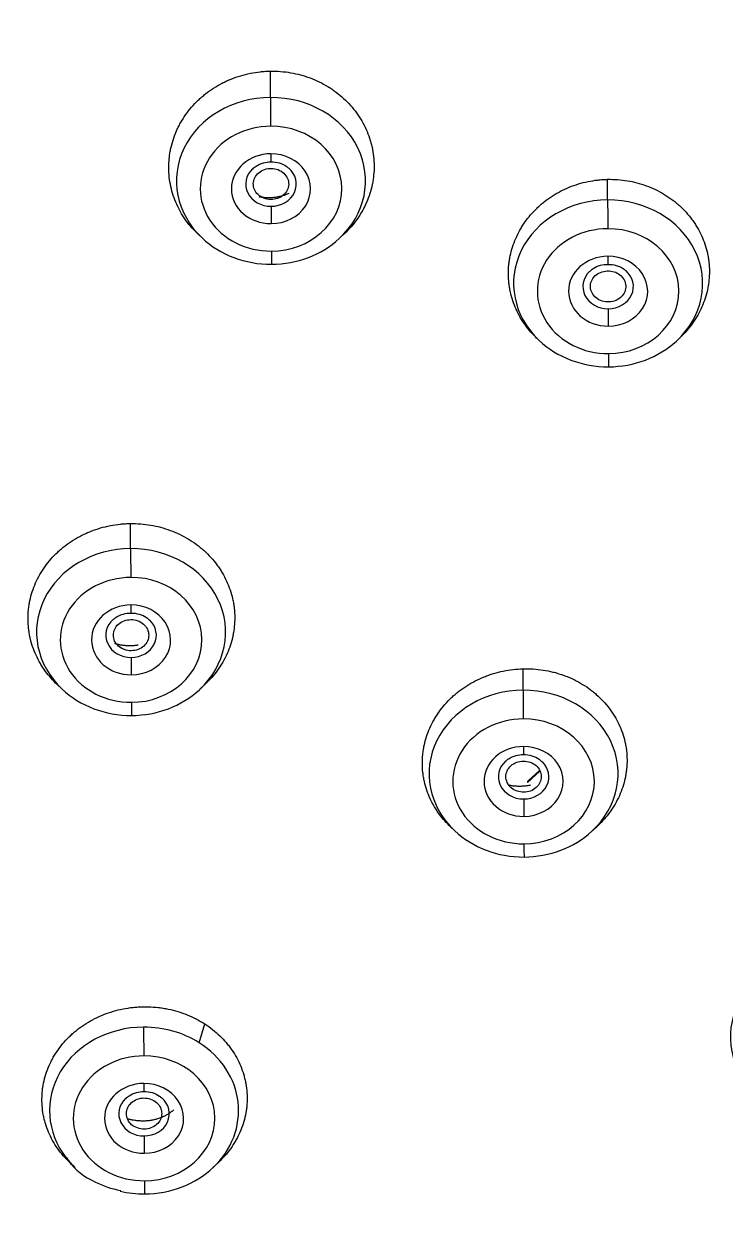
# Model space of a CAD drawing. Header units: millimetres. Extents: x 2433 to 4809, y -10272 to -6912.
# Drawn here: x 3244.32 to 3258.18, y -8385.08 to -8361.42 of the extents above; entities that cross this region are included whole.
import ezdxf

# ---------------------------------------------------------------- set-up
doc = ezdxf.new("R2010")
doc.units = ezdxf.units.MM
doc.layers.add('DIM', color=3, linetype='Continuous', lineweight=13)
doc.styles.add('ARIAL', font='arial.ttf')
doc.dimstyles.get("Standard").update_dxf_attribs({"dimtxt": 15, "dimasz": 15, "dimexe": 0.18, "dimexo": 0.0625, "dimgap": 4, "dimtad": 0, "dimtih": 1, "dimtoh": 1, "dimdec": 1, "dimdsep": 46, "dimtxsty": 'ARIAL', "dimcen": 0, "dimclrd": 3, "dimclre": 3, "dimclrt": 3, "dimadec": 0, "dimazin": 0, "dimtfac": 1, "dimtdec": 1, "dimtofl": 0, "dimtmove": 0, "dimatfit": 3, "dimfxl": 1, "dimtolj": 1, "dimtzin": 0, "dimarcsym": 0})

# ---------------------------------------------------------------- blocks, each defined once
blk = doc.blocks.new('*D43')
at = {"layer": 'Defpoints', "color": 0, "transparency": 16777216}
for p in [(3193.999, -7897.186), (3599.118, -9941.356), (3679.627, -9941.356)]:
    blk.add_point(p, dxfattribs=at)
at = {"layer": 'DIM', "color": 3, "lineweight": -2, "transparency": 16777216}
for p, q in [((3194.062, -7897.186), (3679.807, -7897.186)), ((3679.627, -7915.186), (3679.627, -8902.472)), ((3679.627, -9923.356), (3679.627, -8936.071)), ((3599.18, -9941.356), (3679.807, -9941.356))]:
    blk.add_line(p, q, dxfattribs=at)
at = {"layer": 'DIM', "color": 3, "transparency": 16777216}
for points in [[(3676.627, -7915.186), (3682.627, -7915.186), (3679.627, -7897.186)], [(3676.627, -9923.356), (3682.627, -9923.356), (3679.627, -9941.356)]]:
    blk.add_solid(points, dxfattribs=at)
at = {"layer": 'DIM', "color": 3, "transparency": 16777216, "insert": (3679.627, -8919.271), "char_height": 18, "attachment_point": 5, "style": 'ARIAL'}
blk.add_mtext('\\A1;(2280)', dxfattribs=at)

msp = doc.modelspace()

# ---------------------------------------------------------------- linework, layer by layer
at = {"linetype": 'Continuous', "lineweight": 13}
for p, q in [((3249.203, -8362.873), (3249.202, -8362.352)), ((3255.872, -8364.902), (3255.871, -8364.493)), ((3246.435, -8371.805), (3246.433, -8371.307)), ((3254.2, -8374.606), (3254.199, -8374.182)), ((3254.532, -8376.211), (3254.285, -8376.432)), ((3247.792, -8381.587), (3247.901, -8381.212))]:
    msp.add_line(p, q, dxfattribs=at)
at = {"linetype": 'Continuous', "lineweight": 18}
for p, q in [((3247.775, -8365.585), (3247.849, -8365.654)), ((3250.575, -8365.654), (3250.659, -8365.575)), ((3254.475, -8367.642), (3254.518, -8367.683)), ((3257.244, -8367.683), (3257.305, -8367.625)), ((3244.984, -8374.494), (3245.081, -8374.585)), ((3247.807, -8374.585), (3247.911, -8374.488)), ((3254.526, -8376.194), (3254.299, -8376.397)), ((3255.572, -8377.387), (3255.676, -8377.289)), ((3252.766, -8377.312), (3252.846, -8377.387)), ((3245.242, -8383.967), (3245.338, -8384.057)), ((3248.064, -8384.057), (3248.172, -8383.955))]:
    msp.add_line(p, q, dxfattribs=at)
at = {"linetype": 'Continuous', "lineweight": 13}
for centre, major_axis, ratio, start_param, end_param in [((3249.212, -8364.524), (-1.87, 0), 0.882948, 4.717224, 7.037094), ((3249.212, -8364.524), (-1.87, 0), 0.882948, 2.377964, 4.717224), ((3249.205, -8363.208), (0.002, -0.5), 0.00227, 3.979346, 5.201076), ((3249.212, -8364.678), (1.4, 0), 0.882948, 1.575631, 4.717224), ((3249.212, -8364.678), (1.4, 0), 0.882948, 4.717224, 7.858816), ((3249.212, -8364.679), (-0.783, 0), 0.882948, 4.717224, 7.858816), ((3249.212, -8364.679), (-0.783, 0), 0.882948, 1.575631, 4.717224), ((3249.208, -8363.847), (0.001, -0.3), 0.00227, 5.201076, 6.276176), ((3255.881, -8366.553), (-1.87, 0), 0.882948, 4.717224, 7.037094), ((3255.881, -8366.553), (-1.87, 0), 0.882948, 2.377964, 4.717224), ((3255.874, -8365.236), (0.002, -0.5), 0.00227, 3.979346, 5.201076), ((3249.216, -8365.229), (-0.001, 0.3), 0.00227, 0.828524, 2.059484), ((3255.881, -8366.707), (1.4, 0), 0.882948, 1.575631, 4.717224), ((3255.881, -8366.707), (1.4, 0), 0.882948, 4.717224, 7.858816), ((3249.219, -8365.68), (-0.002, 0.5), 0.00227, 2.059484, 3.281214), ((3255.881, -8366.708), (-0.783, 0), 0.882948, 4.717224, 7.858816), ((3255.881, -8366.708), (-0.783, 0), 0.882948, 1.575631, 4.717224), ((3255.877, -8365.876), (0.001, -0.3), 0.00227, 5.201076, 6.276176), ((3255.885, -8367.258), (-0.001, 0.3), 0.00227, 0.828524, 2.059484), ((3255.888, -8367.708), (-0.002, 0.5), 0.00227, 2.059484, 3.281214), ((3246.444, -8373.455), (-1.87, 0), 0.882948, 4.717224, 7.037094), ((3246.444, -8373.455), (-1.87, 0), 0.882948, 2.377964, 4.717224), ((3246.437, -8372.139), (0.002, -0.5), 0.00227, 3.979346, 5.201076), ((3246.444, -8373.61), (1.4, 0), 0.882948, 1.575631, 4.717224), ((3246.444, -8373.61), (1.4, 0), 0.882948, 4.717224, 7.858816), ((3246.444, -8373.61), (-0.783, 0), 0.882948, 4.717224, 7.858816), ((3246.444, -8373.61), (-0.783, 0), 0.882948, 1.575631, 4.717224), ((3246.44, -8372.778), (0.001, -0.3), 0.00227, 5.201076, 6.276176), ((3246.447, -8374.161), (-0.001, 0.3), 0.00227, 0.828524, 2.059484), ((3254.209, -8376.257), (-1.87, 0), 0.882948, 4.717224, 7.037094), ((3254.209, -8376.257), (-1.87, 0), 0.882948, 2.377964, 4.717224), ((3254.203, -8374.94), (0.002, -0.5), 0.00227, 3.979346, 5.201076), ((3246.45, -8374.611), (-0.002, 0.5), 0.00227, 2.059484, 3.281214), ((3254.209, -8376.411), (1.4, 0), 0.882948, 4.717224, 7.858816), ((3254.209, -8376.411), (1.4, 0), 0.882948, 1.575631, 4.717224), ((3254.209, -8376.412), (-0.783, 0), 0.882948, 4.717224, 7.858816), ((3254.209, -8376.412), (-0.783, 0), 0.882948, 1.575631, 4.717224), ((3254.205, -8375.58), (0.001, -0.3), 0.00227, 5.201076, 6.276176), ((3254.498, -8376.621), (-0.2, 0.224), 0.333568, 6.283165, 6.62376), ((3254.213, -8376.963), (-0.001, 0.3), 0.00227, 0.828524, 2.059484), ((3254.216, -8377.413), (-0.002, 0.5), 0.00227, 2.059484, 3.281214), ((3260.17, -8381.469), (-1.87, 0), 0.882948, 4.717224, 7.037094), ((3246.701, -8382.927), (-1.87, 0), 0.882948, 4.717224, 6.8872), ((3246.701, -8382.927), (-1.87, 0), 0.882948, 4.088905, 4.717224), ((3246.694, -8381.61), (0.002, -0.5), 0.00227, 3.979346, 5.201076), ((3246.701, -8382.927), (-1.87, 0), 0.882948, 2.393545, 4.088905), ((3246.701, -8383.081), (1.4, 0), 0.882948, 1.575631, 4.717224), ((3246.701, -8383.081), (1.4, 0), 0.882948, 4.717224, 7.858816), ((3246.701, -8383.082), (-0.783, 0), 0.882948, 4.717224, 7.858816), ((3246.701, -8383.082), (-0.783, 0), 0.882948, 1.575631, 4.717224), ((3246.697, -8382.25), (0.001, -0.3), 0.00227, 5.201076, 6.276176), ((3246.704, -8383.632), (-0.001, 0.3), 0.00227, 0.828524, 2.059484), ((3246.707, -8384.083), (-0.002, 0.5), 0.00227, 2.059484, 3.281214)]:
    msp.add_ellipse(centre, major_axis=major_axis, ratio=ratio, start_param=start_param, end_param=end_param, dxfattribs=at)
at = {"linetype": 'Continuous', "lineweight": 18}
for centre, major_axis, start_param, end_param in [((3249.212, -8364.585), (-0.5, 0), 5.53772, 7.858816), ((3249.212, -8364.585), (-0.5, 0), 1.575631, 3.936194), ((3249.212, -8364.524), (-1.87, 0), 0.753908, 1.575631), ((3249.212, -8364.524), (-1.87, 0), 1.575631, 2.377964), ((3255.881, -8366.614), (-0.5, 0), 5.53772, 7.858816), ((3255.881, -8366.614), (-0.5, 0), 1.575631, 3.936194), ((3255.881, -8366.553), (-1.87, 0), 0.753908, 1.575631), ((3255.881, -8366.553), (-1.87, 0), 1.575631, 2.377964), ((3246.444, -8373.516), (0.5, 0), 2.349395, 4.717224), ((3246.444, -8373.516), (0.5, 0), 4.717224, 7.03081), ((3246.444, -8373.455), (-1.87, 0), 0.753908, 1.575631), ((3246.444, -8373.455), (-1.87, 0), 1.575631, 2.377964), ((3254.209, -8376.318), (0.5, 0), 2.349395, 4.717224), ((3254.209, -8376.318), (0.5, 0), 4.717224, 7.03081), ((3254.209, -8376.257), (-1.87, 0), 0.753908, 1.575631), ((3254.209, -8376.257), (-1.87, 0), 1.575631, 2.377964), ((3246.701, -8382.988), (-0.5, 0), 5.53772, 7.858816), ((3246.701, -8382.988), (-0.5, 0), 1.575631, 3.936194), ((3246.701, -8382.927), (-1.87, 0), 0.604015, 0.753947), ((3246.701, -8382.927), (-1.87, 0), 1.575631, 2.393544), ((3246.701, -8382.927), (-1.87, 0), 1.315959, 1.575631)]:
    msp.add_ellipse(centre, major_axis=major_axis, ratio=0.882948, start_param=start_param, end_param=end_param, dxfattribs=at)
for points, knots in [([(3247.775, -8365.584), (3247.686, -8365.501), (3247.605, -8365.41), (3247.516, -8365.286), (3247.498, -8365.26), (3247.464, -8365.207), (3247.447, -8365.18), (3247.4, -8365.098), (3247.372, -8365.043), (3247.295, -8364.873), (3247.257, -8364.756), (3247.217, -8364.573), (3247.207, -8364.512), (3247.194, -8364.39), (3247.187, -8364.267), (3247.192, -8364.145), (3247.202, -8364.052), (3247.205, -8364.021), (3247.215, -8363.96), (3247.22, -8363.929), (3247.252, -8363.777), (3247.289, -8363.66), (3247.351, -8363.517), (3247.364, -8363.488), (3247.392, -8363.432), (3247.407, -8363.404), (3247.454, -8363.321), (3247.487, -8363.268), (3247.596, -8363.113), (3247.678, -8363.016), (3247.795, -8362.905), (3247.819, -8362.883), (3247.868, -8362.841), (3247.893, -8362.82), (3247.969, -8362.76), (3248.075, -8362.685), (3248.187, -8362.62), (3248.275, -8362.575), (3248.304, -8362.56), (3248.364, -8362.533), (3248.394, -8362.52), (3248.548, -8362.458), (3248.675, -8362.42), (3248.869, -8362.381), (3248.935, -8362.371), (3249.034, -8362.36), (3249.068, -8362.357), (3249.135, -8362.353), (3249.168, -8362.352), (3249.202, -8362.352)], [0, 0, 0, 0, 0.080325, 0.080325, 0.101227, 0.101227, 0.122129, 0.122129, 0.163932, 0.163932, 0.247539, 0.247539, 0.289342, 0.289342, 0.331146, 0.372949, 0.372949, 0.393851, 0.393851, 0.414752, 0.414752, 0.498359, 0.498359, 0.519261, 0.519261, 0.540163, 0.540163, 0.581966, 0.581966, 0.665573, 0.665573, 0.686475, 0.686475, 0.707376, 0.707376, 0.74918, 0.790983, 0.790983, 0.811885, 0.811885, 0.832786, 0.832786, 0.916393, 0.916393, 0.958197, 0.958197, 0.979098, 0.979098, 1, 1, 1, 1]), ([(3249.202, -8362.352), (3249.337, -8362.35), (3249.47, -8362.36), (3249.666, -8362.394), (3249.731, -8362.408), (3249.811, -8362.43), (3249.827, -8362.435), (3249.859, -8362.444), (3249.875, -8362.449), (3249.923, -8362.464), (3249.954, -8362.475), (3250.109, -8362.533), (3250.227, -8362.59), (3250.366, -8362.675), (3250.393, -8362.693), (3250.448, -8362.73), (3250.474, -8362.749), (3250.552, -8362.808), (3250.602, -8362.849), (3250.744, -8362.979), (3250.829, -8363.074), (3250.922, -8363.203), (3250.94, -8363.23), (3250.975, -8363.283), (3250.992, -8363.31), (3251.039, -8363.391), (3251.096, -8363.503), (3251.142, -8363.619), (3251.171, -8363.707), (3251.18, -8363.737), (3251.192, -8363.783), (3251.196, -8363.798), (3251.204, -8363.828), (3251.207, -8363.843), (3251.237, -8363.98), (3251.251, -8364.103), (3251.252, -8364.288), (3251.249, -8364.35), (3251.24, -8364.444), (3251.236, -8364.475), (3251.226, -8364.536), (3251.221, -8364.567), (3251.189, -8364.718), (3251.151, -8364.837), (3251.088, -8364.981), (3251.075, -8365.009), (3251.047, -8365.066), (3251.032, -8365.094), (3250.985, -8365.177), (3250.917, -8365.283), (3250.839, -8365.383), (3250.755, -8365.48), (3250.711, -8365.526), (3250.662, -8365.572), (3250.661, -8365.573), (3250.659, -8365.575)], [0, 0, 0, 0, 0.08324, 0.08324, 0.12486, 0.12486, 0.135264, 0.135264, 0.145669, 0.145669, 0.166479, 0.166479, 0.249719, 0.249719, 0.270529, 0.270529, 0.291339, 0.291339, 0.332959, 0.332959, 0.416198, 0.416198, 0.437008, 0.437008, 0.457818, 0.457818, 0.499438, 0.541058, 0.541058, 0.561868, 0.561868, 0.572273, 0.572273, 0.582678, 0.582678, 0.665918, 0.665918, 0.707537, 0.707537, 0.728347, 0.728347, 0.749157, 0.749157, 0.832397, 0.832397, 0.853207, 0.853207, 0.874017, 0.874017, 0.915637, 0.957256, 0.957256, 0.998876, 0.998876, 1, 1, 1, 1]), ([(3248.85, -8364.289), (3248.869, -8364.267), (3248.926, -8364.215), (3249.055, -8364.161), (3249.158, -8364.147), (3249.21, -8364.147)], [0, 0, 0, 0, 0.24821, 0.643629, 1, 1, 1, 1]), ([(3249.21, -8364.147), (3249.267, -8364.147), (3249.375, -8364.163), (3249.5, -8364.215), (3249.547, -8364.261), (3249.56, -8364.275)], [0, 0, 0, 0, 0.410705, 0.836907, 1, 1, 1, 1]), ([(3254.474, -8367.642), (3254.389, -8367.562), (3254.313, -8367.475), (3254.227, -8367.357), (3254.209, -8367.332), (3254.184, -8367.293), (3254.176, -8367.28), (3254.16, -8367.254), (3254.12, -8367.188), (3254.086, -8367.121), (3254.012, -8366.956), (3253.974, -8366.842), (3253.942, -8366.694), (3253.936, -8366.665), (3253.926, -8366.605), (3253.922, -8366.576), (3253.912, -8366.486), (3253.906, -8366.367), (3253.911, -8366.248), (3253.92, -8366.158), (3253.924, -8366.128), (3253.933, -8366.068), (3253.938, -8366.038), (3253.969, -8365.89), (3254.006, -8365.775), (3254.078, -8365.608), (3254.105, -8365.553), (3254.151, -8365.473), (3254.166, -8365.446), (3254.199, -8365.394), (3254.216, -8365.368), (3254.305, -8365.242), (3254.385, -8365.148), (3254.499, -8365.039), (3254.522, -8365.018), (3254.57, -8364.976), (3254.594, -8364.956), (3254.669, -8364.897), (3254.772, -8364.824), (3254.882, -8364.76), (3254.995, -8364.701), (3255.053, -8364.674), (3255.234, -8364.6), (3255.357, -8364.563), (3255.547, -8364.524), (3255.611, -8364.514), (3255.708, -8364.503), (3255.74, -8364.5), (3255.806, -8364.496), (3255.838, -8364.494), (3255.871, -8364.493)], [0, 0, 0, 0, 0.078939, 0.078939, 0.099872, 0.099872, 0.110339, 0.110339, 0.120805, 0.162672, 0.162672, 0.246405, 0.246405, 0.267338, 0.267338, 0.288271, 0.288271, 0.330137, 0.372004, 0.372004, 0.392937, 0.392937, 0.41387, 0.41387, 0.497603, 0.497603, 0.53947, 0.53947, 0.560403, 0.560403, 0.581336, 0.581336, 0.665069, 0.665069, 0.686002, 0.686002, 0.706935, 0.706935, 0.748802, 0.790668, 0.790668, 0.832534, 0.832534, 0.916267, 0.916267, 0.958134, 0.958134, 0.979067, 0.979067, 1, 1, 1, 1]), ([(3255.871, -8364.493), (3256.004, -8364.491), (3256.134, -8364.5), (3256.389, -8364.542), (3256.514, -8364.575), (3256.698, -8364.642), (3256.758, -8364.667), (3256.874, -8364.723), (3256.986, -8364.783), (3257.092, -8364.854), (3257.169, -8364.91), (3257.194, -8364.93), (3257.243, -8364.97), (3257.267, -8364.991), (3257.384, -8365.097), (3257.467, -8365.189), (3257.559, -8365.314), (3257.577, -8365.339), (3257.611, -8365.391), (3257.628, -8365.417), (3257.675, -8365.497), (3257.703, -8365.552), (3257.779, -8365.718), (3257.817, -8365.832), (3257.851, -8365.981), (3257.856, -8366.011), (3257.866, -8366.071), (3257.871, -8366.101), (3257.881, -8366.191), (3257.888, -8366.311), (3257.882, -8366.432), (3257.873, -8366.522), (3257.869, -8366.552), (3257.86, -8366.612), (3257.854, -8366.643), (3257.823, -8366.792), (3257.786, -8366.907), (3257.712, -8367.075), (3257.684, -8367.13), (3257.646, -8367.198), (3257.638, -8367.211), (3257.622, -8367.238), (3257.597, -8367.278), (3257.571, -8367.316), (3257.481, -8367.443), (3257.399, -8367.537), (3257.306, -8367.625), (3257.305, -8367.625), (3257.305, -8367.626)], [0, 0, 0, 0, 0.083293, 0.083293, 0.166587, 0.166587, 0.208234, 0.208234, 0.24988, 0.291527, 0.291527, 0.31235, 0.31235, 0.333174, 0.333174, 0.416467, 0.416467, 0.43729, 0.43729, 0.458114, 0.458114, 0.499761, 0.499761, 0.583054, 0.583054, 0.603877, 0.603877, 0.624701, 0.624701, 0.666347, 0.707994, 0.707994, 0.728817, 0.728817, 0.749641, 0.749641, 0.832934, 0.832934, 0.874581, 0.874581, 0.884993, 0.884993, 0.895404, 0.916228, 0.916228, 0.999521, 0.999521, 1, 1, 1, 1]), ([(3249.562, -8364.775), (3249.556, -8364.778), (3249.54, -8364.784), (3249.515, -8364.795), (3249.486, -8364.805), (3249.456, -8364.815), (3249.426, -8364.824), (3249.396, -8364.832), (3249.365, -8364.839), (3249.335, -8364.845), (3249.305, -8364.85), (3249.274, -8364.854), (3249.244, -8364.857), (3249.214, -8364.859), (3249.184, -8364.86), (3249.154, -8364.86), (3249.124, -8364.859), (3249.094, -8364.857), (3249.064, -8364.854), (3249.035, -8364.851), (3249.005, -8364.846), (3248.986, -8364.843), (3248.976, -8364.841)], [0, 0, 0, 0, 0.033549, 0.086143, 0.138681, 0.191118, 0.243407, 0.295498, 0.347338, 0.398878, 0.450065, 0.500898, 0.551425, 0.601696, 0.651761, 0.701664, 0.75145, 0.801162, 0.850837, 0.900513, 0.950224, 1, 1, 1, 1]), ([(3255.519, -8366.318), (3255.538, -8366.295), (3255.595, -8366.244), (3255.724, -8366.19), (3255.827, -8366.176), (3255.879, -8366.176)], [0, 0, 0, 0, 0.24821, 0.643629, 1, 1, 1, 1]), ([(3255.879, -8366.176), (3255.936, -8366.176), (3256.044, -8366.191), (3256.169, -8366.244), (3256.217, -8366.29), (3256.229, -8366.304)], [0, 0, 0, 0, 0.410705, 0.836907, 1, 1, 1, 1]), ([(3244.983, -8374.494), (3244.898, -8374.414), (3244.822, -8374.328), (3244.735, -8374.211), (3244.717, -8374.185), (3244.682, -8374.132), (3244.665, -8374.105), (3244.618, -8374.024), (3244.589, -8373.969), (3244.512, -8373.801), (3244.473, -8373.685), (3244.443, -8373.549), (3244.439, -8373.534), (3244.434, -8373.504), (3244.425, -8373.458), (3244.419, -8373.413), (3244.409, -8373.322), (3244.402, -8373.2), (3244.407, -8373.078), (3244.417, -8372.987), (3244.421, -8372.956), (3244.43, -8372.895), (3244.436, -8372.865), (3244.467, -8372.714), (3244.505, -8372.597), (3244.58, -8372.427), (3244.608, -8372.372), (3244.671, -8372.262), (3244.705, -8372.209), (3244.815, -8372.056), (3244.898, -8371.96), (3245.016, -8371.851), (3245.04, -8371.829), (3245.09, -8371.787), (3245.115, -8371.767), (3245.192, -8371.707), (3245.298, -8371.633), (3245.412, -8371.569), (3245.5, -8371.525), (3245.529, -8371.511), (3245.59, -8371.484), (3245.621, -8371.471), (3245.776, -8371.41), (3245.903, -8371.373), (3246.099, -8371.335), (3246.165, -8371.325), (3246.265, -8371.315), (3246.298, -8371.312), (3246.366, -8371.308), (3246.4, -8371.307), (3246.433, -8371.307)], [0, 0, 0, 0, 0.07662, 0.07662, 0.097606, 0.097606, 0.118592, 0.118592, 0.160563, 0.160563, 0.244507, 0.244507, 0.255, 0.255, 0.265493, 0.286479, 0.286479, 0.328451, 0.370423, 0.370423, 0.391408, 0.391408, 0.412394, 0.412394, 0.496338, 0.496338, 0.53831, 0.53831, 0.580282, 0.580282, 0.664225, 0.664225, 0.685211, 0.685211, 0.706197, 0.706197, 0.748169, 0.790141, 0.790141, 0.811127, 0.811127, 0.832113, 0.832113, 0.916056, 0.916056, 0.958028, 0.958028, 0.979014, 0.979014, 1, 1, 1, 1]), ([(3246.433, -8371.307), (3246.569, -8371.305), (3246.702, -8371.316), (3246.964, -8371.361), (3247.092, -8371.395), (3247.343, -8371.488), (3247.462, -8371.545), (3247.629, -8371.645), (3247.683, -8371.681), (3247.762, -8371.739), (3247.788, -8371.759), (3247.838, -8371.8), (3247.863, -8371.821), (3247.982, -8371.929), (3248.068, -8372.023), (3248.161, -8372.15), (3248.18, -8372.176), (3248.215, -8372.228), (3248.232, -8372.255), (3248.28, -8372.337), (3248.309, -8372.392), (3248.386, -8372.561), (3248.426, -8372.678), (3248.46, -8372.829), (3248.466, -8372.859), (3248.476, -8372.92), (3248.48, -8372.951), (3248.491, -8373.042), (3248.498, -8373.164), (3248.492, -8373.286), (3248.483, -8373.378), (3248.479, -8373.409), (3248.47, -8373.47), (3248.464, -8373.5), (3248.432, -8373.652), (3248.394, -8373.769), (3248.318, -8373.939), (3248.29, -8373.995), (3248.251, -8374.064), (3248.242, -8374.077), (3248.226, -8374.104), (3248.201, -8374.144), (3248.174, -8374.184), (3248.084, -8374.309), (3248.002, -8374.402), (3247.911, -8374.488)], [0, 0, 0, 0, 0.083521, 0.083521, 0.167043, 0.167043, 0.250564, 0.250564, 0.292324, 0.292324, 0.313205, 0.313205, 0.334085, 0.334085, 0.417606, 0.417606, 0.438487, 0.438487, 0.459367, 0.459367, 0.501128, 0.501128, 0.584649, 0.584649, 0.605529, 0.605529, 0.626409, 0.626409, 0.66817, 0.709931, 0.709931, 0.730811, 0.730811, 0.751691, 0.751691, 0.835213, 0.835213, 0.876973, 0.876973, 0.887413, 0.887413, 0.897854, 0.918734, 0.918734, 1, 1, 1, 1]), ([(3246.096, -8373.208), (3246.111, -8373.19), (3246.163, -8373.143), (3246.287, -8373.093), (3246.389, -8373.079), (3246.441, -8373.078)], [0, 0, 0, 0, 0.206446, 0.623832, 1, 1, 1, 1]), ([(3246.441, -8373.078), (3246.499, -8373.079), (3246.607, -8373.094), (3246.737, -8373.151), (3246.789, -8373.201), (3246.805, -8373.22)], [0, 0, 0, 0, 0.388964, 0.792604, 1, 1, 1, 1]), ([(3246.583, -8373.714), (3246.572, -8373.716), (3246.549, -8373.719), (3246.516, -8373.723), (3246.483, -8373.726), (3246.45, -8373.728), (3246.418, -8373.728), (3246.386, -8373.728), (3246.355, -8373.727), (3246.324, -8373.724), (3246.294, -8373.721), (3246.265, -8373.717), (3246.236, -8373.712), (3246.207, -8373.706), (3246.18, -8373.7), (3246.152, -8373.692), (3246.134, -8373.687), (3246.125, -8373.684)], [0, 0, 0, 0, 0.072593, 0.145518, 0.217413, 0.288213, 0.357855, 0.426297, 0.493595, 0.559838, 0.625107, 0.689477, 0.753015, 0.815785, 0.87784, 0.939231, 1, 1, 1, 1]), ([(3252.766, -8377.311), (3252.686, -8377.236), (3252.613, -8377.155), (3252.53, -8377.043), (3252.513, -8377.018), (3252.479, -8376.967), (3252.462, -8376.941), (3252.415, -8376.862), (3252.387, -8376.809), (3252.311, -8376.645), (3252.273, -8376.531), (3252.24, -8376.384), (3252.234, -8376.354), (3252.224, -8376.295), (3252.22, -8376.265), (3252.21, -8376.176), (3252.203, -8376.057), (3252.209, -8375.938), (3252.218, -8375.849), (3252.222, -8375.819), (3252.231, -8375.759), (3252.236, -8375.729), (3252.268, -8375.581), (3252.305, -8375.467), (3252.379, -8375.3), (3252.406, -8375.245), (3252.445, -8375.178), (3252.453, -8375.165), (3252.469, -8375.138), (3252.493, -8375.098), (3252.519, -8375.06), (3252.609, -8374.934), (3252.691, -8374.84), (3252.806, -8374.731), (3252.83, -8374.71), (3252.879, -8374.669), (3252.904, -8374.648), (3252.979, -8374.589), (3253.032, -8374.553), (3253.194, -8374.449), (3253.309, -8374.39), (3253.461, -8374.329), (3253.492, -8374.317), (3253.554, -8374.295), (3253.585, -8374.285), (3253.679, -8374.257), (3253.806, -8374.225), (3253.935, -8374.204), (3254.066, -8374.188), (3254.133, -8374.184), (3254.199, -8374.182)], [0, 0, 0, 0, 0.074308, 0.074308, 0.095346, 0.095346, 0.116385, 0.116385, 0.158462, 0.158462, 0.242615, 0.242615, 0.263654, 0.263654, 0.284692, 0.284692, 0.326769, 0.368846, 0.368846, 0.389885, 0.389885, 0.410923, 0.410923, 0.495077, 0.495077, 0.537154, 0.537154, 0.547673, 0.547673, 0.558192, 0.579231, 0.579231, 0.663385, 0.663385, 0.684423, 0.684423, 0.705462, 0.705462, 0.747538, 0.747538, 0.831692, 0.831692, 0.852731, 0.852731, 0.873769, 0.873769, 0.915846, 0.957923, 0.957923, 1, 1, 1, 1]), ([(3254.199, -8374.182), (3254.334, -8374.178), (3254.467, -8374.187), (3254.662, -8374.217), (3254.726, -8374.23), (3254.822, -8374.254), (3254.854, -8374.263), (3254.917, -8374.282), (3254.949, -8374.292), (3255.105, -8374.347), (3255.223, -8374.401), (3255.39, -8374.498), (3255.444, -8374.533), (3255.51, -8374.579), (3255.523, -8374.589), (3255.548, -8374.608), (3255.561, -8374.618), (3255.599, -8374.648), (3255.623, -8374.669), (3255.743, -8374.773), (3255.828, -8374.865), (3255.922, -8374.989), (3255.94, -8375.014), (3255.975, -8375.066), (3255.992, -8375.092), (3256.04, -8375.172), (3256.069, -8375.226), (3256.147, -8375.391), (3256.187, -8375.506), (3256.22, -8375.655), (3256.226, -8375.685), (3256.237, -8375.745), (3256.241, -8375.775), (3256.251, -8375.865), (3256.258, -8375.985), (3256.253, -8376.106), (3256.243, -8376.196), (3256.239, -8376.227), (3256.23, -8376.287), (3256.224, -8376.317), (3256.192, -8376.467), (3256.154, -8376.583), (3256.078, -8376.751), (3256.05, -8376.806), (3255.987, -8376.915), (3255.952, -8376.968), (3255.845, -8377.115), (3255.765, -8377.206), (3255.676, -8377.289)], [0, 0, 0, 0, 0.083649, 0.083649, 0.125473, 0.125473, 0.146385, 0.146385, 0.167298, 0.167298, 0.250946, 0.250946, 0.292771, 0.292771, 0.303227, 0.303227, 0.313683, 0.313683, 0.334595, 0.334595, 0.418244, 0.418244, 0.439156, 0.439156, 0.460068, 0.460068, 0.501893, 0.501893, 0.585541, 0.585541, 0.606453, 0.606453, 0.627366, 0.627366, 0.66919, 0.711014, 0.711014, 0.731927, 0.731927, 0.752839, 0.752839, 0.836488, 0.836488, 0.878312, 0.878312, 0.920136, 0.920136, 1, 1, 1, 1]), ([(3253.861, -8376.01), (3253.877, -8375.992), (3253.929, -8375.945), (3254.053, -8375.895), (3254.155, -8375.881), (3254.207, -8375.88)], [0, 0, 0, 0, 0.206446, 0.623832, 1, 1, 1, 1]), ([(3254.207, -8375.88), (3254.264, -8375.881), (3254.373, -8375.896), (3254.503, -8375.952), (3254.555, -8376.003), (3254.571, -8376.022)], [0, 0, 0, 0, 0.388964, 0.792604, 1, 1, 1, 1]), ([(3254.345, -8376.486), (3254.334, -8376.489), (3254.311, -8376.493), (3254.275, -8376.499), (3254.239, -8376.504), (3254.202, -8376.508), (3254.166, -8376.51), (3254.129, -8376.51), (3254.093, -8376.51), (3254.058, -8376.508), (3254.022, -8376.505), (3253.988, -8376.5), (3253.954, -8376.495), (3253.925, -8376.489), (3253.908, -8376.485), (3253.901, -8376.484)], [0, 0, 0, 0, 0.076532, 0.159196, 0.24154, 0.323479, 0.404941, 0.485864, 0.566195, 0.645879, 0.724852, 0.803045, 0.880388, 0.956809, 1, 1, 1, 1]), ([(3245.239, -8383.964), (3245.236, -8383.962), (3245.234, -8383.959), (3245.186, -8383.914), (3245.143, -8383.869), (3245.082, -8383.798), (3245.063, -8383.774), (3245.025, -8383.725), (3245.006, -8383.7), (3244.917, -8383.573), (3244.859, -8383.466), (3244.788, -8383.299), (3244.768, -8383.242), (3244.742, -8383.155), (3244.734, -8383.126), (3244.719, -8383.067), (3244.713, -8383.037), (3244.686, -8382.89), (3244.677, -8382.771), (3244.683, -8382.621), (3244.684, -8382.591), (3244.69, -8382.531), (3244.693, -8382.501), (3244.707, -8382.412), (3244.718, -8382.353), (3244.764, -8382.178), (3244.806, -8382.065), (3244.868, -8381.941), (3244.876, -8381.927), (3244.89, -8381.9), (3244.913, -8381.859), (3244.937, -8381.82), (3244.986, -8381.742), (3245.058, -8381.641), (3245.141, -8381.547), (3245.207, -8381.479), (3245.23, -8381.457), (3245.276, -8381.413), (3245.3, -8381.392), (3245.422, -8381.289), (3245.528, -8381.216), (3245.697, -8381.12), (3245.755, -8381.091), (3245.876, -8381.037), (3245.937, -8381.013), (3246.124, -8380.949), (3246.252, -8380.917), (3246.417, -8380.892), (3246.45, -8380.888), (3246.517, -8380.881), (3246.55, -8380.878), (3246.65, -8380.872), (3246.783, -8380.87), (3246.915, -8380.879), (3247.014, -8380.89), (3247.047, -8380.895), (3247.113, -8380.905), (3247.146, -8380.912), (3247.309, -8380.945), (3247.434, -8380.984), (3247.615, -8381.057), (3247.674, -8381.084), (3247.761, -8381.129), (3247.79, -8381.145), (3247.846, -8381.178), (3247.874, -8381.195), (3247.901, -8381.212)], [0, 0, 0, 0, 0.001863, 0.001863, 0.035134, 0.035134, 0.05177, 0.05177, 0.068406, 0.068406, 0.134948, 0.134948, 0.168219, 0.168219, 0.184855, 0.184855, 0.201491, 0.201491, 0.268033, 0.268033, 0.284669, 0.284669, 0.301304, 0.301304, 0.334575, 0.334575, 0.401118, 0.401118, 0.409436, 0.409436, 0.417754, 0.434389, 0.434389, 0.46766, 0.500932, 0.500932, 0.517567, 0.517567, 0.534203, 0.534203, 0.600745, 0.600745, 0.634017, 0.634017, 0.667288, 0.667288, 0.73383, 0.73383, 0.750466, 0.750466, 0.767101, 0.767101, 0.800373, 0.833644, 0.833644, 0.850279, 0.850279, 0.866915, 0.866915, 0.933458, 0.933458, 0.966729, 0.966729, 0.983364, 0.983364, 1, 1, 1, 1]), ([(3247.901, -8381.212), (3248.009, -8381.282), (3248.108, -8381.361), (3248.242, -8381.49), (3248.285, -8381.535), (3248.345, -8381.605), (3248.364, -8381.629), (3248.402, -8381.678), (3248.42, -8381.703), (3248.508, -8381.831), (3248.566, -8381.937), (3248.635, -8382.104), (3248.655, -8382.16), (3248.68, -8382.247), (3248.688, -8382.276), (3248.702, -8382.335), (3248.708, -8382.364), (3248.735, -8382.511), (3248.743, -8382.629), (3248.737, -8382.778), (3248.736, -8382.808), (3248.73, -8382.868), (3248.726, -8382.898), (3248.713, -8382.987), (3248.701, -8383.046), (3248.656, -8383.219), (3248.613, -8383.332), (3248.544, -8383.469), (3248.53, -8383.496), (3248.499, -8383.549), (3248.483, -8383.576), (3248.433, -8383.653), (3248.362, -8383.753), (3248.28, -8383.847), (3248.215, -8383.913), (3248.194, -8383.934), (3248.172, -8383.955)], [0, 0, 0, 0, 0.114443, 0.114443, 0.171664, 0.171664, 0.200275, 0.200275, 0.228885, 0.228885, 0.343328, 0.343328, 0.400549, 0.400549, 0.42916, 0.42916, 0.457771, 0.457771, 0.572213, 0.572213, 0.600824, 0.600824, 0.629435, 0.629435, 0.686656, 0.686656, 0.801099, 0.801099, 0.829709, 0.829709, 0.85832, 0.85832, 0.915541, 0.972763, 0.972763, 1, 1, 1, 1]), ([(3246.338, -8382.692), (3246.358, -8382.67), (3246.414, -8382.618), (3246.544, -8382.564), (3246.646, -8382.551), (3246.698, -8382.55)], [0, 0, 0, 0, 0.24821, 0.643629, 1, 1, 1, 1]), ([(3246.698, -8382.55), (3246.756, -8382.551), (3246.864, -8382.566), (3246.988, -8382.619), (3247.036, -8382.665), (3247.048, -8382.679)], [0, 0, 0, 0, 0.410705, 0.836907, 1, 1, 1, 1]), ([(3247.289, -8382.914), (3247.28, -8382.922), (3247.262, -8382.937), (3247.233, -8382.959), (3247.205, -8382.979), (3247.178, -8382.996), (3247.152, -8383.012), (3247.128, -8383.025), (3247.105, -8383.037), (3247.084, -8383.048), (3247.064, -8383.056), (3247.046, -8383.064), (3247.031, -8383.07), (3247.017, -8383.076), (3246.996, -8383.083), (3246.968, -8383.092), (3246.932, -8383.103), (3246.895, -8383.111), (3246.857, -8383.119), (3246.82, -8383.125), (3246.782, -8383.13), (3246.743, -8383.133), (3246.705, -8383.135), (3246.665, -8383.135), (3246.623, -8383.134), (3246.58, -8383.132), (3246.537, -8383.127), (3246.502, -8383.122), (3246.474, -8383.117), (3246.451, -8383.112), (3246.425, -8383.106), (3246.4, -8383.1), (3246.384, -8383.095), (3246.377, -8383.093)], [0, 0, 0, 0, 0.039009, 0.077878, 0.114373, 0.148492, 0.180237, 0.209612, 0.236624, 0.261281, 0.283586, 0.303547, 0.321165, 0.336444, 0.349383, 0.388228, 0.427112, 0.466048, 0.505042, 0.544097, 0.583209, 0.62237, 0.661569, 0.700789, 0.744824, 0.788803, 0.832715, 0.876555, 0.896414, 0.920038, 0.947418, 0.978551, 1, 1, 1, 1]), ([(3245.166, -8383.849), (3245.179, -8383.874), (3245.3, -8384.087), (3245.682, -8384.345), (3246.054, -8384.476), (3246.239, -8384.509)], [0, 0, 0, 0, 0.06768, 0.58739, 1, 1, 1, 1])]:
    msp.add_open_spline(points, degree=3, knots=knots, dxfattribs=at)
for points in [[(3249.136, -8364.886), (3249.09, -8364.877), (3249.004, -8364.842), (3248.906, -8364.752), (3248.858, -8364.637), (3248.862, -8364.516), (3248.917, -8364.404), (3249.017, -8364.318), (3249.152, -8364.274), (3249.246, -8364.275), (3249.288, -8364.283)], [(3249.288, -8364.283), (3249.331, -8364.291), (3249.416, -8364.326), (3249.517, -8364.417), (3249.566, -8364.532), (3249.562, -8364.654), (3249.507, -8364.765), (3249.408, -8364.851), (3249.276, -8364.896), (3249.181, -8364.895), (3249.136, -8364.886)], [(3255.731, -8366.892), (3255.689, -8366.875), (3255.614, -8366.824), (3255.541, -8366.716), (3255.523, -8366.595), (3255.557, -8366.477), (3255.639, -8366.379), (3255.758, -8366.315), (3255.901, -8366.299), (3255.992, -8366.317), (3256.031, -8366.334)], [(3256.031, -8366.334), (3256.071, -8366.351), (3256.145, -8366.401), (3256.22, -8366.509), (3256.239, -8366.631), (3256.205, -8366.749), (3256.123, -8366.847), (3256.005, -8366.911), (3255.865, -8366.929), (3255.773, -8366.91), (3255.731, -8366.892)], [(3246.311, -8373.802), (3246.268, -8373.787), (3246.19, -8373.739), (3246.11, -8373.636), (3246.085, -8373.516), (3246.111, -8373.396), (3246.187, -8373.294), (3246.302, -8373.225), (3246.443, -8373.201), (3246.535, -8373.215), (3246.576, -8373.23)], [(3246.576, -8373.23), (3246.616, -8373.244), (3246.694, -8373.291), (3246.776, -8373.396), (3246.802, -8373.516), (3246.776, -8373.636), (3246.7, -8373.738), (3246.586, -8373.808), (3246.448, -8373.832), (3246.354, -8373.818), (3246.311, -8373.802)], [(3253.963, -8376.537), (3253.93, -8376.508), (3253.878, -8376.438), (3253.849, -8376.316), (3253.878, -8376.196), (3253.954, -8376.094), (3254.069, -8376.026), (3254.205, -8376), (3254.346, -8376.026), (3254.425, -8376.071), (3254.456, -8376.098)], [(3254.456, -8376.098), (3254.487, -8376.125), (3254.538, -8376.194), (3254.568, -8376.318), (3254.541, -8376.439), (3254.464, -8376.54), (3254.35, -8376.609), (3254.215, -8376.635), (3254.076, -8376.611), (3253.996, -8376.566), (3253.963, -8376.537)], [(3246.454, -8383.207), (3246.423, -8383.18), (3246.372, -8383.11), (3246.341, -8382.986), (3246.369, -8382.866), (3246.446, -8382.764), (3246.56, -8382.696), (3246.695, -8382.67), (3246.834, -8382.694), (3246.914, -8382.739), (3246.947, -8382.768)], [(3246.947, -8382.768), (3246.98, -8382.797), (3247.032, -8382.867), (3247.06, -8382.989), (3247.032, -8383.109), (3246.956, -8383.21), (3246.841, -8383.279), (3246.705, -8383.304), (3246.564, -8383.279), (3246.485, -8383.234), (3246.454, -8383.207)]]:
    msp.add_open_spline(points, degree=3, dxfattribs=at)
at = {"linetype": 'Continuous', "lineweight": 13}
msp.add_open_spline([(3246.208, -8373.742), (3246.242, -8373.762), (3246.277, -8373.782), (3246.311, -8373.802)], degree=3, dxfattribs=at)

# ---------------------------------------------------------------- dimensions: what is measured, and where the dimension line sits
at = {"layer": 'DIM', "color": 3}
dim = msp.add_linear_dim(base=(3679.627, -9941.356), p1=(3193.999, -7897.186), p2=(3599.118, -9941.356), angle=90, text='(2280)', dimstyle='Standard', override={"dimtxt": 18, "dimasz": 18, "dimgap": 5}, dxfattribs=at)
dim.commit()
dim.dimension.update_dxf_attribs({"geometry": '*D43', "text_midpoint": (3679.627, -8919.271)})

doc.saveas('drawing.dxf')
